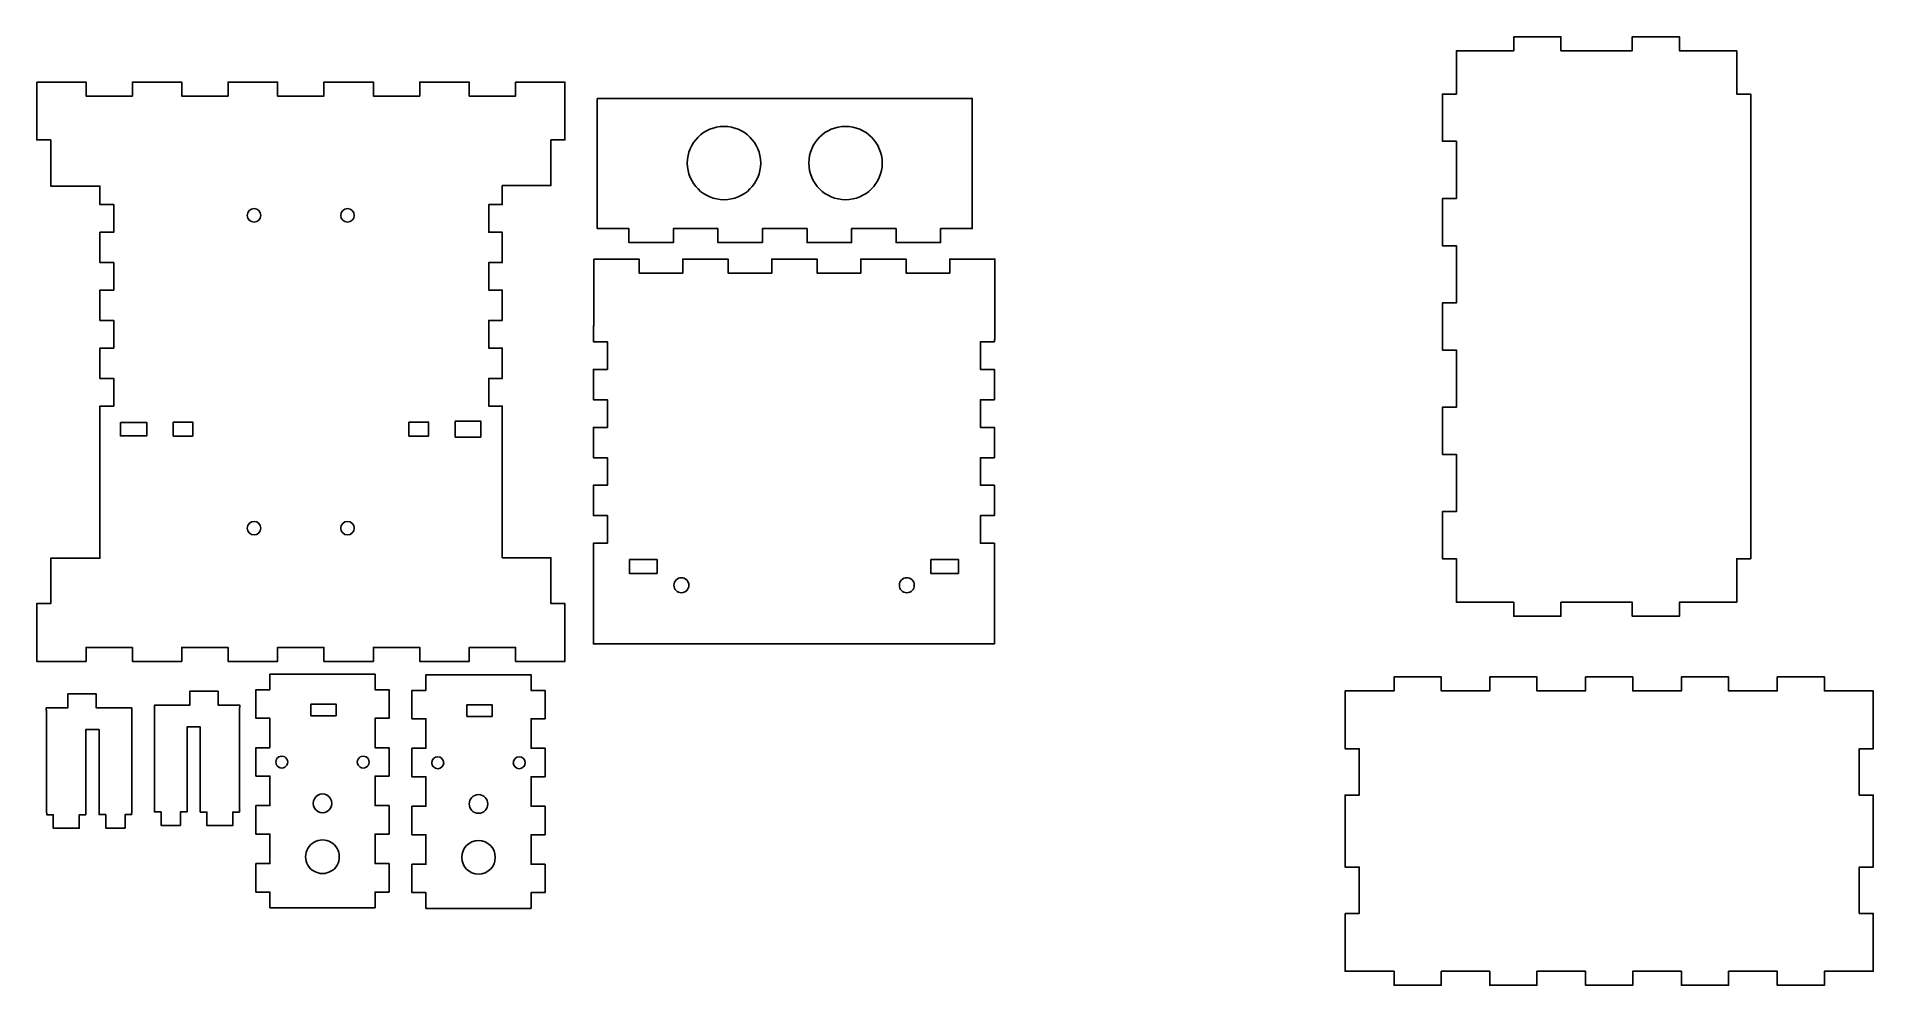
# Model space of a CAD drawing. Extents: x -94 to 299, y 1 to 204.
import ezdxf

# ---------------------------------------------------------------- set-up
doc = ezdxf.new("R2010")
doc.units = 0
doc.layers.get('0').update_dxf_attribs({"linetype": 'CONTINUOUS'})

msp = doc.modelspace()

# ---------------------------------------------------------------- linework, layer by layer
at = {"color": 7}
for points in [[(221.967366, 203.897268), (221.967366, 200.898657), (209.681866, 200.898657), (209.681866, 191.611782), (206.683254, 191.611782), (206.683254, 181.522337), (209.681866, 181.522337), (209.681866, 169.272129), (206.683254, 169.272129), (206.683254, 159.182685), (209.681866, 159.182685), (209.681866, 146.941296), (206.683254, 146.941296), (206.683254, 136.851849), (209.681866, 136.851849), (209.681866, 124.61046), (206.683254, 124.61046), (206.683254, 114.521015), (209.681866, 114.521015), (209.681866, 102.279626), (206.683254, 102.279626), (206.683254, 92.190182), (209.681866, 92.190182), (209.681866, 82.89449), (221.967366, 82.89449), (221.967366, 79.895879), (232.05681, 79.895879), (232.05681, 82.89449), (247.305616, 82.89449), (247.305616, 79.895879), (257.39506, 79.895879), (257.39506, 82.89449), (269.68056, 82.89449), (269.68056, 92.190182), (272.679171, 92.190182), (272.679171, 102.279626), (272.679171, 114.521015), (272.679171, 124.61046), (272.679171, 136.851849), (272.679171, 146.941296), (272.679171, 159.182685), (272.679171, 169.272129), (272.679171, 181.522337), (272.679171, 191.611782), (269.68056, 191.611782), (269.68056, 200.898657), (257.39506, 200.898657), (257.39506, 203.897268), (247.305616, 203.897268), (247.305616, 200.898657), (232.05681, 200.898657), (232.05681, 203.897268), (221.967366, 203.897268), (221.967366, 203.897268)], [(-94.071767, 194.205551), (-94.071767, 181.83187), (-91.073156, 181.83187), (-91.073156, 171.927634), (-80.560378, 171.927634), (-80.560378, 167.976523), (-77.597045, 167.976523), (-77.597045, 162.067495), (-80.560378, 162.067495), (-80.560378, 155.576384), (-77.597045, 155.576384), (-77.597045, 149.667356), (-80.560378, 149.667356), (-80.560378, 143.176245), (-77.597045, 143.176245), (-77.597045, 137.267218), (-80.560378, 137.267218), (-80.560378, 130.776106), (-77.597045, 130.776106), (-77.597045, 124.867079), (-80.560378, 124.867079), (-80.560378, 92.30569), (-91.073156, 92.30569), (-91.073156, 82.586662), (-94.071767, 82.586662), (-94.071767, 70.204162), (-83.523712, 70.204162), (-83.523712, 73.202773), (-73.610656, 73.202773), (-73.610656, 70.204162), (-63.027323, 70.204162), (-63.027323, 73.202773), (-53.114267, 73.202773), (-53.114267, 70.204162), (-42.522129, 70.204162), (-42.522129, 73.202773), (-32.617878, 73.202773), (-32.617878, 70.204162), (-22.025739, 70.204162), (-22.025739, 73.202773), (-12.112683, 73.202773), (-12.112683, 70.204162), (-1.520545, 70.204162), (-1.520545, 73.202773), (8.383705, 73.202773), (8.383705, 70.204162), (18.931761, 70.204162), (18.931761, 82.586662), (15.93315, 82.586662), (15.93315, 92.402704), (5.5174, 92.402704), (5.5174, 124.867079), (2.6599, 124.867079), (2.6599, 130.776106), (5.5174, 130.776106), (5.5174, 137.267218), (2.6599, 137.267218), (2.6599, 143.176245), (5.5174, 143.176245), (5.5174, 149.667356), (2.6599, 149.667356), (2.6599, 155.576384), (5.5174, 155.576384), (5.5174, 162.067495), (2.6599, 162.067495), (2.6599, 167.976523), (5.5174, 167.976523), (5.5174, 172.033468), (15.93315, 172.033468), (15.93315, 181.83187), (18.931761, 181.83187), (18.931761, 194.205551), (8.383705, 194.205551), (8.383705, 191.20694), (-1.520545, 191.20694), (-1.520545, 194.205551), (-12.112683, 194.205551), (-12.112683, 191.20694), (-22.025739, 191.20694), (-22.025739, 194.205551), (-32.617878, 194.205551), (-32.617878, 191.20694), (-42.522129, 191.20694), (-42.522129, 194.205551), (-53.114267, 194.205551), (-53.114267, 191.20694), (-63.027323, 191.20694), (-63.027323, 194.205551), (-73.610656, 194.205551), (-73.610656, 191.20694), (-83.523712, 191.20694), (-83.523712, 194.205551), (-94.071767, 194.205551), (-94.071767, 194.205551)], [(25.877476, 190.705047), (25.877476, 173.489492), (25.877476, 162.853242), (32.633169, 162.853242), (32.633169, 159.85463), (42.149364, 159.85463), (42.149364, 162.853242), (51.691975, 162.853242), (51.691975, 159.85463), (61.208169, 159.85463), (61.208169, 162.853242), (70.750808, 162.853242), (70.750808, 159.85463), (80.275808, 159.85463), (80.275808, 162.853242), (89.809642, 162.853242), (89.809642, 159.85463), (99.334642, 159.85463), (99.334642, 162.853242), (106.081503, 162.853242), (106.081503, 173.489492), (106.081503, 190.705047), (25.877476, 190.705047), (25.877476, 190.705047)], [(60.829492, 176.863796), (60.829492, 176.863796)], [(86.829494, 176.863796), (86.829494, 176.863796)], [(-46.120015, 165.669434), (-46.120015, 165.669434)], [(-26.120015, 165.669434), (-26.120015, 165.669434)], [(25.15129, 156.329209), (25.15129, 142.068168), (25.027817, 142.068168), (25.027817, 138.610945), (28.035234, 138.610945), (28.035234, 132.701918), (25.027817, 132.701918), (25.027817, 126.210806), (28.035234, 126.210806), (28.035234, 120.301779), (25.027817, 120.301779), (25.027817, 113.810668), (28.035234, 113.810668), (28.035234, 107.90164), (25.027817, 107.90164), (25.027817, 101.410529), (28.035234, 101.410529), (28.035234, 95.501501), (25.027817, 95.501501), (25.027817, 89.054487), (25.027817, 73.964418), (110.841011, 73.964418), (110.841011, 89.054487), (110.841011, 95.501501), (107.8424, 95.501501), (107.8424, 101.410529), (110.841011, 101.410529), (110.841011, 107.90164), (107.8424, 107.90164), (107.8424, 113.810668), (110.841011, 113.810668), (110.841011, 120.301779), (107.8424, 120.301779), (107.8424, 126.210806), (110.841011, 126.210806), (110.841011, 132.701918), (107.8424, 132.701918), (107.8424, 138.610945), (110.841011, 138.610945), (110.841011, 139.131293), (110.938011, 139.131293), (110.938011, 156.329209), (101.280733, 156.329209), (101.280733, 153.330598), (91.932122, 153.330598), (91.932122, 156.329209), (82.230733, 156.329209), (82.230733, 153.330598), (72.890956, 153.330598), (72.890956, 156.329209), (63.189567, 156.329209), (63.189567, 153.330598), (53.849761, 153.330598), (53.849761, 156.329209), (44.148372, 156.329209), (44.148372, 153.330598), (34.808566, 153.330598), (34.808566, 156.329209), (25.15129, 156.329209), (25.15129, 156.329209)], [(-76.183112, 121.366634), (-76.183112, 118.473856), (-70.547473, 118.473856), (-70.547473, 121.366634), (-76.183112, 121.366634), (-76.183112, 121.366634)], [(-64.876584, 121.419551), (-64.876584, 118.42094), (-60.678528, 118.42094), (-60.678528, 121.419551), (-64.876584, 121.419551), (-64.876584, 121.419551)], [(-14.442456, 121.419551), (-14.442456, 118.42094), (-10.244401, 118.42094), (-10.244401, 121.419551), (-14.442456, 121.419551), (-14.442456, 121.419551)], [(-4.573512, 121.622398), (-4.573512, 118.218092), (0.956294, 118.218092), (0.956294, 121.622398), (-4.573512, 121.622398), (-4.573512, 121.622398)], [(-46.120015, 98.740273), (-46.120015, 98.740273)], [(-26.120015, 98.740273), (-26.120015, 98.740273)], [(32.744845, 92.053098), (38.653844, 92.053098), (38.653844, 89.054487), (32.744845, 89.054487), (32.744845, 92.053098), (32.744845, 92.053098)], [(97.214955, 92.053098), (103.124011, 92.053098), (103.124011, 89.054487), (97.214955, 89.054487), (97.214955, 92.053098), (97.214955, 92.053098)], [(45.46793, 86.526662), (45.46793, 86.526662)], [(93.69793, 86.526662), (93.69793, 86.526662)], [(-47.180743, 20.867845), (-44.182132, 20.867845), (-44.182132, 17.498829), (-35.88302, 17.498829), (-35.88302, 17.507578), (-29.973992, 17.507578), (-29.973992, 17.498829), (-21.674909, 17.498829), (-21.674909, 20.867845), (-18.676297, 20.867845), (-18.676297, 26.953262), (-21.674909, 26.953262), (-21.674909, 33.267984), (-18.676297, 33.267984), (-18.676297, 39.353401), (-21.674909, 39.353401), (-21.674909, 45.668123), (-18.676297, 45.668123), (-18.676297, 51.753531), (-21.674909, 51.753531), (-21.674909, 58.068254), (-18.676297, 58.068254), (-18.676297, 64.15367), (-21.674909, 64.15367), (-21.674909, 67.49624), (-44.182132, 67.49624), (-44.182132, 64.15367), (-47.180743, 64.15367), (-47.180743, 58.068254), (-44.182132, 58.068254), (-44.182132, 51.753531), (-47.180743, 51.753531), (-47.180743, 45.668123), (-44.182132, 45.668123), (-44.182132, 39.353401), (-47.180743, 39.353401), (-47.180743, 33.267984), (-44.182132, 33.267984), (-44.182132, 26.953262), (-47.180743, 26.953262), (-47.180743, 20.867845), (-47.180743, 20.867845)], [(-13.799143, 20.733399), (-10.800532, 20.733399), (-10.800532, 17.364372), (-2.50142, 17.364372), (-2.50142, 17.373177), (3.407608, 17.373177), (3.407608, 17.364372), (11.706691, 17.364372), (11.706691, 20.733399), (14.705302, 20.733399), (14.705302, 26.818817), (11.706691, 26.818817), (11.706691, 33.133539), (14.705302, 33.133539), (14.705302, 39.218956), (11.706691, 39.218956), (11.706691, 45.533678), (14.705302, 45.533678), (14.705302, 51.619095), (11.706691, 51.619095), (11.706691, 57.933817), (14.705302, 57.933817), (14.705302, 64.019234), (11.706691, 64.019234), (11.706691, 67.361803), (-10.800532, 67.361803), (-10.800532, 64.019234), (-13.799143, 64.019234), (-13.799143, 57.933817), (-10.800532, 57.933817), (-10.800532, 51.619095), (-13.799143, 51.619095), (-13.799143, 45.533678), (-10.800532, 45.533678), (-10.800532, 39.218956), (-13.799143, 39.218956), (-13.799143, 33.133539), (-10.800532, 33.133539), (-10.800532, 26.818817), (-13.799143, 26.818817), (-13.799143, 20.733399), (-13.799143, 20.733399)], [(185.884464, 16.293777), (188.884458, 16.293777), (188.884458, 26.203776), (185.884464, 26.203776), (185.884464, 41.62711), (188.884458, 41.62711), (188.884458, 51.537109), (185.884464, 51.537109), (185.884464, 63.915444), (196.339471, 63.915444), (196.339471, 66.915443), (206.42948, 66.915443), (206.42948, 63.915444), (216.839473, 63.915444), (216.839473, 66.915443), (226.929482, 66.915443), (226.929482, 63.915444), (237.339474, 63.915444), (237.339474, 66.915443), (247.429455, 66.915443), (247.429455, 63.915444), (257.839475, 63.915444), (257.839475, 66.915443), (267.929456, 66.915443), (267.929456, 63.915444), (278.339477, 63.915444), (278.339477, 66.915443), (288.429446, 66.915443), (288.429446, 63.915444), (298.884453, 63.915444), (298.884453, 51.537109), (295.884459, 51.537109), (295.884459, 41.62711), (298.884453, 41.62711), (298.884453, 26.203776), (295.884459, 26.203776), (295.884459, 16.293777), (298.884453, 16.293777), (298.884453, 3.91544), (288.429446, 3.91544), (288.429446, 0.915446), (278.339477, 0.915446), (278.339477, 3.91544), (267.929456, 3.91544), (267.929456, 0.915446), (257.839475, 0.915446), (257.839475, 3.91544), (247.429455, 3.91544), (247.429455, 0.915446), (237.339474, 0.915446), (237.339474, 3.91544), (226.929482, 3.91544), (226.929482, 0.915446), (216.839473, 0.915446), (216.839473, 3.91544), (206.42948, 3.91544), (206.42948, 0.915446), (196.339471, 0.915446), (196.339471, 3.91544), (185.884464, 3.91544), (185.884464, 16.293777)], [(-87.417278, 63.264662), (-87.417278, 60.266051), (-92.038667, 60.266051), (-92.038667, 59.789801), (-91.994555, 59.789801), (-91.994555, 37.838204), (-92.038667, 37.838204), (-92.038667, 37.829398), (-91.932833, 37.829398), (-91.932833, 37.423704), (-90.521722, 37.423704), (-90.521722, 34.522107), (-84.991916, 34.522107), (-84.991916, 37.423704), (-83.580805, 37.423704), (-83.580805, 37.829398), (-83.580805, 37.926412), (-83.580805, 55.627037), (-80.732139, 55.627037), (-80.732139, 37.829398), (-80.732139, 37.458982), (-79.321028, 37.458982), (-79.321028, 34.557384), (-75.184694, 34.557384), (-75.184694, 37.458982), (-73.773583, 37.458982), (-73.773583, 37.767662), (-73.747054, 37.767662), (-73.747054, 60.266065), (-81.331776, 60.266065), (-81.331776, 63.264676), (-87.417193, 63.264676), (-87.417278, 63.264662)], [(-55.230511, 63.834821), (-55.230511, 60.83621), (-50.609122, 60.83621), (-50.609122, 60.35996), (-50.653233, 60.35996), (-50.653233, 38.408363), (-50.609122, 38.408363), (-50.609122, 38.399558), (-50.714955, 38.399558), (-50.714955, 37.993863), (-52.126066, 37.993863), (-52.126066, 35.092263), (-57.655872, 35.092263), (-57.655872, 37.993863), (-59.066983, 37.993863), (-59.066983, 38.399558), (-59.066983, 38.496572), (-59.066983, 56.197197), (-61.91565, 56.197197), (-61.91565, 38.399558), (-61.91565, 38.029141), (-63.326761, 38.029141), (-63.326761, 35.127541), (-67.463094, 35.127541), (-67.463094, 38.029141), (-68.874205, 38.029141), (-68.874205, 38.337822), (-68.900734, 38.337822), (-68.900734, 60.836224), (-61.316012, 60.836224), (-61.316012, 63.834835), (-55.230595, 63.834835), (-55.230511, 63.834821)], [(-35.413758, 58.597533), (-35.413758, 61.097533), (-30.013758, 61.097533), (-30.013758, 58.597533), (-35.413758, 58.597533)], [(-2.032141, 58.463088), (-2.032141, 60.963088), (3.367859, 60.963088), (3.367859, 58.463088), (-2.032141, 58.463088)], [(-41.638526, 49.937528), (-41.638526, 49.937528)], [(-24.218529, 49.937528), (-24.218529, 49.937528)], [(-8.256926, 49.803092), (-8.256926, 49.803092)], [(9.163099, 49.803092), (9.163099, 49.803092)], [(-32.928534, 41.847534), (-32.928534, 41.847534)], [(0.453095, 41.713092), (0.453095, 41.713092)], [(-32.928533, 32.01752), (-32.928533, 32.01752)], [(0.453095, 31.883092), (0.453095, 31.883092)]]:
    msp.add_lwpolyline(points, dxfattribs=at)
for points in [[(45.129496, 176.863796), (45.129496, 181.199232), (48.644069, 184.713796), (52.979509, 184.713796)], [(52.979509, 184.713796), (57.314948, 184.713796), (60.829492, 181.199232), (60.829492, 176.863796)], [(71.129498, 176.863796), (71.129498, 181.199232), (74.644071, 184.713796), (78.97951, 184.713796)], [(78.97951, 184.713796), (83.31495, 184.713796), (86.829494, 181.199232), (86.829494, 176.863796)], [(52.979509, 169.013798), (48.644069, 169.013798), (45.129496, 172.528362), (45.129496, 176.863796)], [(60.829492, 176.863796), (60.829492, 172.528362), (57.314948, 169.013798), (52.979509, 169.013798)], [(78.97951, 169.013798), (74.644071, 169.013798), (71.129498, 172.528362), (71.129498, 176.863796)], [(86.829494, 176.863796), (86.829494, 172.528362), (83.31495, 169.013798), (78.97951, 169.013798)], [(-49.020015, 165.669434), (-49.020015, 166.470251), (-48.370827, 167.119434), (-47.570015, 167.119434)], [(-47.570015, 164.219434), (-48.370827, 164.219434), (-49.020015, 164.868625), (-49.020015, 165.669434)], [(-47.570015, 167.119434), (-46.769202, 167.119434), (-46.120015, 166.470251), (-46.120015, 165.669434)], [(-46.120015, 165.669434), (-46.120015, 164.868625), (-46.769202, 164.219434), (-47.570015, 164.219434)], [(-29.020015, 165.669434), (-29.020015, 166.470251), (-28.370828, 167.119434), (-27.570015, 167.119434)], [(-27.570015, 164.219434), (-28.370828, 164.219434), (-29.020015, 164.868625), (-29.020015, 165.669434)], [(-27.570015, 167.119434), (-26.769202, 167.119434), (-26.120015, 166.470251), (-26.120015, 165.669434)], [(-26.120015, 165.669434), (-26.120015, 164.868625), (-26.769202, 164.219434), (-27.570015, 164.219434)], [(-49.020015, 98.740273), (-49.020015, 99.54109), (-48.370827, 100.190274), (-47.570015, 100.190274)], [(-47.570015, 97.290273), (-48.370827, 97.290273), (-49.020015, 97.939464), (-49.020015, 98.740273)], [(-47.570015, 100.190274), (-46.769202, 100.190274), (-46.120015, 99.54109), (-46.120015, 98.740273)], [(-46.120015, 98.740273), (-46.120015, 97.939464), (-46.769202, 97.290273), (-47.570015, 97.290273)], [(-29.020015, 98.740273), (-29.020015, 99.54109), (-28.370828, 100.190274), (-27.570015, 100.190274)], [(-27.570015, 97.290273), (-28.370828, 97.290273), (-29.020015, 97.939464), (-29.020015, 98.740273)], [(-27.570015, 100.190274), (-26.769202, 100.190274), (-26.120015, 99.54109), (-26.120015, 98.740273)], [(-26.120015, 98.740273), (-26.120015, 97.939464), (-26.769202, 97.290273), (-27.570015, 97.290273)], [(42.267926, 86.526662), (42.267926, 87.41032), (42.98429, 88.126662), (43.867928, 88.126662)], [(43.867928, 84.926662), (42.98429, 84.926662), (42.267926, 85.643007), (42.267926, 86.526662)], [(43.867928, 88.126662), (44.751594, 88.126662), (45.46793, 87.41032), (45.46793, 86.526662)], [(45.46793, 86.526662), (45.46793, 85.643007), (44.751594, 84.926662), (43.867928, 84.926662)], [(90.497925, 86.526662), (90.497925, 87.41032), (91.214262, 88.126662), (92.097928, 88.126662)], [(92.097928, 84.926662), (91.214262, 84.926662), (90.497925, 85.643007), (90.497925, 86.526662)], [(92.097928, 88.126662), (92.981594, 88.126662), (93.69793, 87.41032), (93.69793, 86.526662)], [(93.69793, 86.526662), (93.69793, 85.643007), (92.981594, 84.926662), (92.097928, 84.926662)], [(-42.739542, 48.032126), (-42.966716, 48.42527), (-42.966716, 48.909788), (-42.739542, 49.302932)], [(-42.739542, 49.302932), (-42.512368, 49.696076), (-42.092586, 49.938027), (-41.638526, 49.937528)], [(-41.638526, 47.39753), (-42.092586, 47.397031), (-42.512368, 47.638982), (-42.739542, 48.032126)], [(-41.638526, 49.937528), (-41.184467, 49.938027), (-40.764685, 49.696076), (-40.537511, 49.302932)], [(-40.537511, 48.032126), (-40.764685, 47.638982), (-41.184467, 47.397031), (-41.638526, 47.39753)], [(-40.537511, 49.302932), (-40.310337, 48.909788), (-40.310337, 48.42527), (-40.537511, 48.032126)], [(-25.319545, 48.032126), (-25.546719, 48.42527), (-25.546719, 48.909788), (-25.319545, 49.302932)], [(-25.319545, 49.302932), (-25.092371, 49.696076), (-24.672589, 49.938027), (-24.218529, 49.937528)], [(-24.218529, 47.39753), (-24.672589, 47.397031), (-25.092371, 47.638982), (-25.319545, 48.032126)], [(-24.218529, 49.937528), (-23.764469, 49.938027), (-23.344687, 49.696076), (-23.117513, 49.302932)], [(-23.117513, 48.032126), (-23.344687, 47.638982), (-23.764469, 47.397031), (-24.218529, 47.39753)], [(-23.117513, 49.302932), (-22.890339, 48.909788), (-22.890339, 48.42527), (-23.117513, 48.032126)], [(-9.526927, 48.533093), (-9.526927, 49.234495), (-8.958329, 49.803092), (-8.256926, 49.803092)], [(-8.256926, 47.263093), (-8.958329, 47.263093), (-9.526927, 47.83169), (-9.526927, 48.533093)], [(-8.256926, 49.803092), (-7.555526, 49.803092), (-6.986927, 49.234495), (-6.986927, 48.533093)], [(-6.986927, 48.533093), (-6.986927, 47.83169), (-7.555526, 47.263093), (-8.256926, 47.263093)], [(7.893098, 48.533093), (7.893098, 49.234495), (8.461697, 49.803092), (9.163099, 49.803092)], [(9.163099, 47.263093), (8.461697, 47.263093), (7.893098, 47.83169), (7.893098, 48.533093)], [(9.163099, 49.803092), (9.8645, 49.803092), (10.433098, 49.234495), (10.433098, 48.533093)], [(10.433098, 48.533093), (10.433098, 47.83169), (9.8645, 47.263093), (9.163099, 47.263093)], [(-34.661028, 38.84738), (-35.018411, 39.46626), (-35.018411, 40.228807), (-34.661028, 40.847687)], [(-34.661028, 40.847687), (-34.303644, 41.466567), (-33.643191, 41.847724), (-32.928534, 41.847534)], [(-32.928534, 41.847534), (-32.213876, 41.847724), (-31.553423, 41.466567), (-31.196039, 40.847687)], [(-31.196039, 40.847687), (-30.838656, 40.228807), (-30.838656, 39.46626), (-31.196039, 38.84738)], [(-1.546905, 39.713091), (-1.546905, 40.817661), (-0.651475, 41.713092), (0.453095, 41.713092)], [(0.453095, 37.713091), (-0.651475, 37.713091), (-1.546905, 38.608522), (-1.546905, 39.713091)], [(0.453095, 41.713092), (1.557664, 41.713092), (2.453095, 40.817661), (2.453095, 39.713091)], [(2.453095, 39.713091), (2.453095, 38.608522), (1.557664, 37.713091), (0.453095, 37.713091)], [(-32.928534, 37.847534), (-33.643191, 37.847343), (-34.303644, 38.2285), (-34.661028, 38.84738)], [(-31.196039, 38.84738), (-31.553423, 38.2285), (-32.213876, 37.847343), (-32.928534, 37.847534)], [(-36.047023, 30.217797), (-35.403732, 31.331781), (-34.214917, 32.017862), (-32.928533, 32.01752)], [(-32.928533, 32.01752), (-31.642149, 32.017862), (-30.453335, 31.331781), (-29.810044, 30.217797)], [(-3.146905, 28.283092), (-3.146905, 30.271317), (-1.53513, 31.883092), (0.453095, 31.883092)], [(0.453095, 31.883092), (2.44132, 31.883092), (4.053095, 30.271317), (4.053095, 28.283092)], [(-36.047023, 26.617244), (-36.690313, 27.731228), (-36.690313, 29.103812), (-36.047023, 30.217797)], [(-29.810044, 30.217797), (-29.166753, 29.103812), (-29.166753, 27.731228), (-29.810044, 26.617244)], [(0.453095, 24.683092), (-1.53513, 24.683092), (-3.146905, 26.294867), (-3.146905, 28.283092)], [(4.053095, 28.283092), (4.053095, 26.294867), (2.44132, 24.683092), (0.453095, 24.683092)], [(-32.928533, 24.81752), (-34.214917, 24.817178), (-35.403732, 25.503259), (-36.047023, 26.617244)], [(-29.810044, 26.617244), (-30.453335, 25.503259), (-31.642149, 24.817178), (-32.928533, 24.81752)]]:
    msp.add_open_spline(points, degree=3, dxfattribs=at)

doc.saveas('drawing.dxf')
